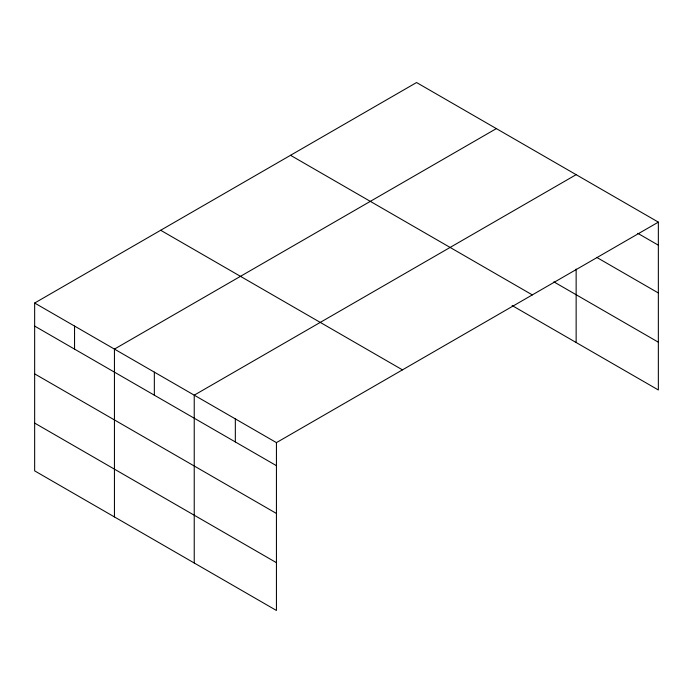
<?xml version="1.0" encoding="UTF-8"?>
<svg xmlns="http://www.w3.org/2000/svg" width="693" height="693" viewBox="0 0 693 693"><rect width="100%" height="100%" fill="white"/><g stroke="black" fill="none" stroke-linecap="round" stroke-linejoin="round"><path stroke-width="1.04" d="M34.65 303.032L276.438 442.628L276.438 610.464L34.65 470.868L34.65 303.032L416.562 82.536L658.35 222.132L658.35 389.968L512.118 305.544M496.353 128.603L114.44 349.099L114.44 516.935M576.143 174.671L194.231 395.166L194.231 563.002M276.438 442.628L658.35 222.132M637.794 233.324L658.35 245.192M596.69 257.372L658.35 292.966M553.872 281.869L658.35 342.195M290.532 155.301L532.319 294.897M160.681 230.267L402.468 369.863M34.65 326.082L276.438 465.679M34.65 373.865L276.438 513.461M34.65 423.085L276.438 562.681M576.143 269.049L576.143 342.507M235.334 418.901L235.334 441.952M154.34 372.132L154.34 395.183M74.549 326.065L74.549 349.116"/></g></svg>
